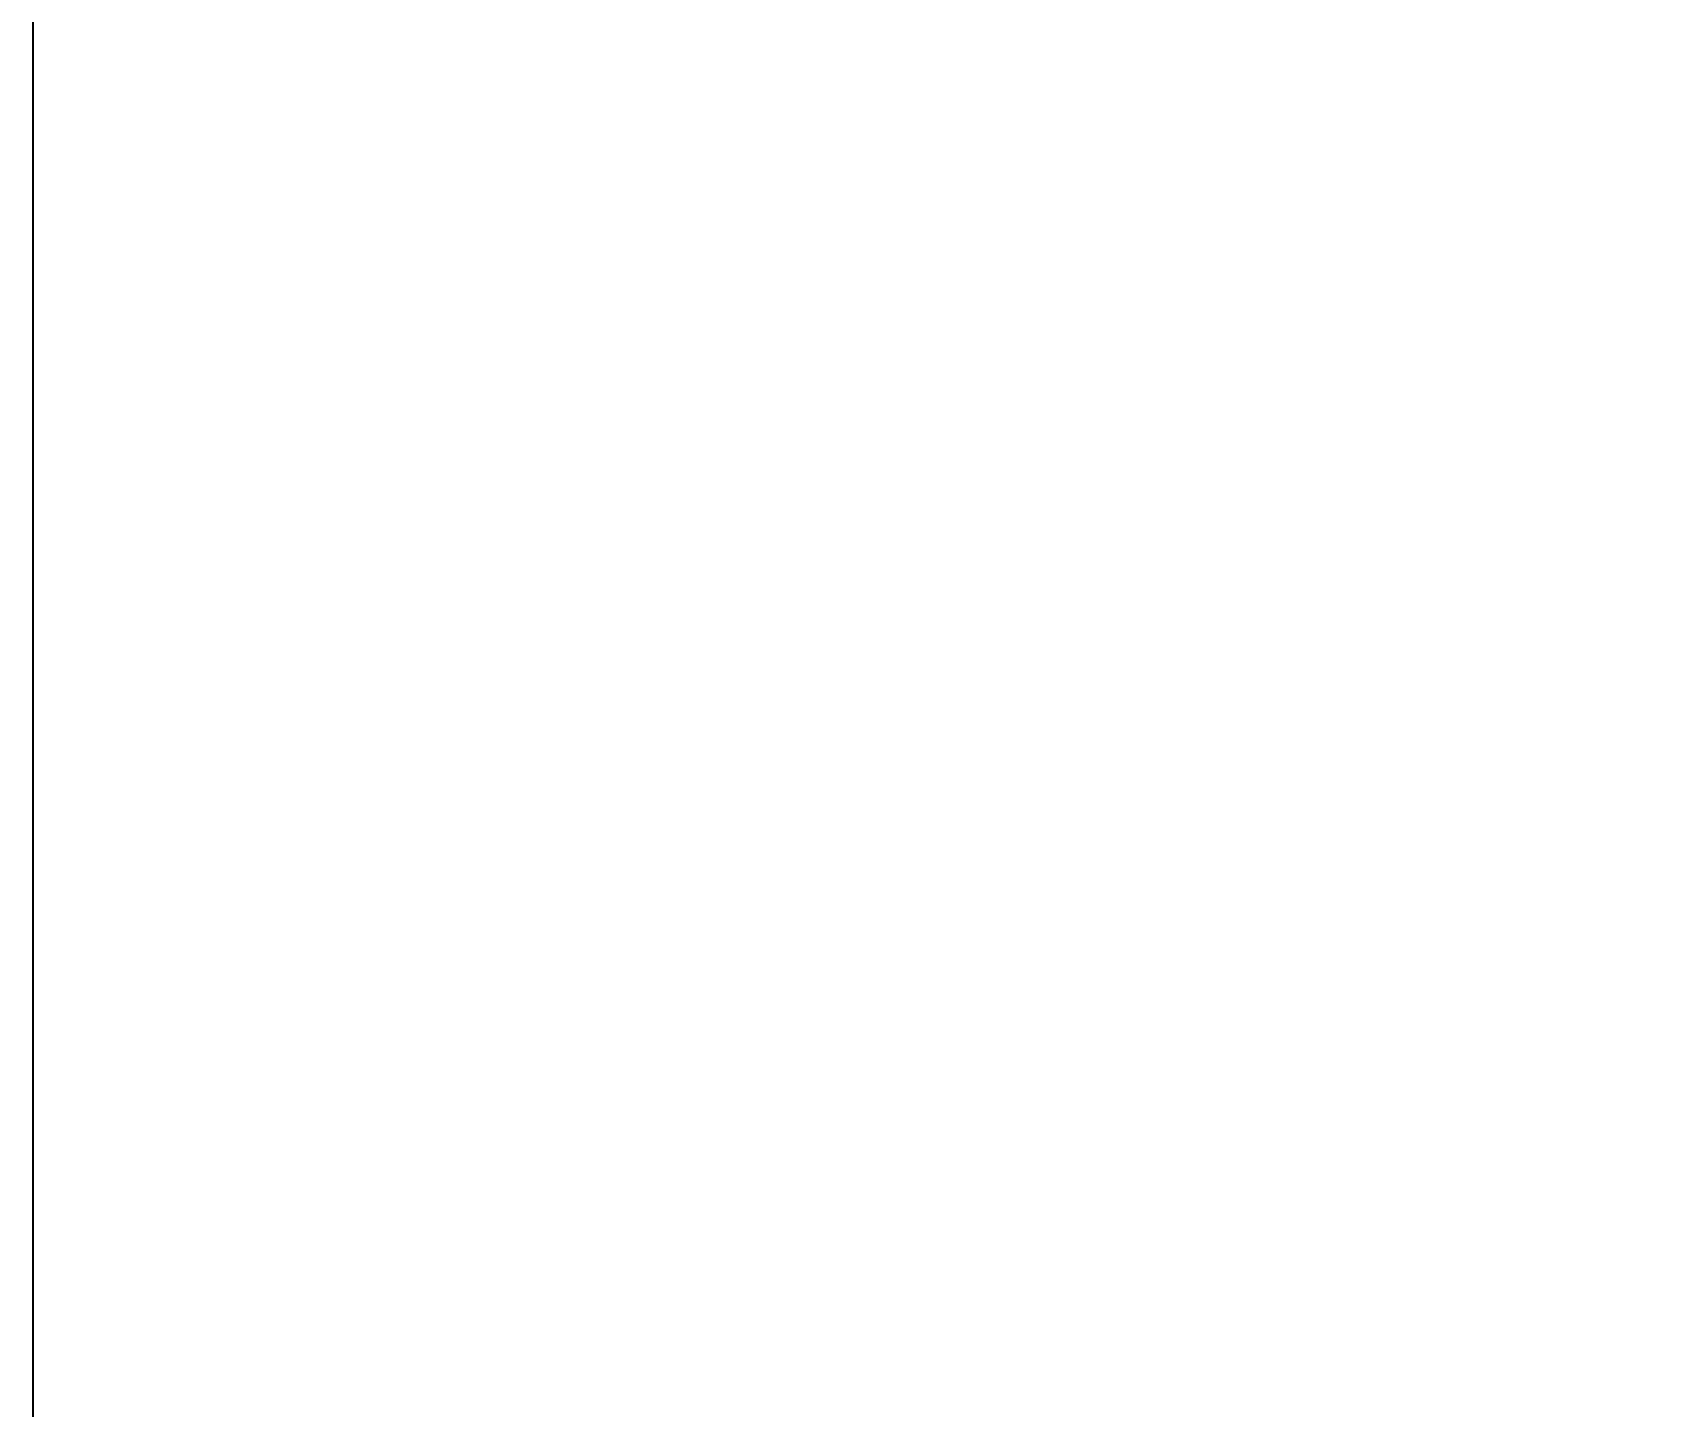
# Model space of a CAD drawing. Extents: x 0 to 420, y 0 to 297.
# Drawn here: x 110.81 to 131.27, y 174.7 to 191.84 of the extents above; entities that cross this region are included whole.
import ezdxf

# ---------------------------------------------------------------- set-up
doc = ezdxf.new("R2010")
doc.units = 0
doc.header["$LTSCALE"] = 23.1
doc.layers.add('10000_FRONT', color=7, linetype='CONTINUOUS')
doc.layers.add('10100_DIM_FRONT', color=7, linetype='CONTINUOUS')
doc.styles.get("Standard").update_dxf_attribs({"font": 'txt', "width": 0.8})
doc.dimstyles.new('DIMSTYLE_1', dxfattribs={"dimtxt": 3.5, "dimasz": 3.5, "dimexe": 0.18, "dimexo": 0.0625, "dimgap": 0.09, "dimtad": 1, "dimtxsty": 'STANDARD', "dimcen": 0.09, "dimazin": 3, "dimtp": 0.05, "dimtm": 0.05, "dimtfac": 1, "dimtofl": 0, "dimtmove": 0, "dimatfit": 3, "dimtolj": 1})

# ---------------------------------------------------------------- blocks, each defined once
blk = doc.blocks.new('*D1')
at = {"layer": '10100_DIM_FRONT', "linetype": 'CONTINUOUS'}
for p, q in [((110.808052, 190.739389), (110.808052, 134.086548)), ((146.308052, 190.739389), (146.308052, 134.086548)), ((110.808052, 136.086548), (128.558052, 136.086548)), ((146.308052, 136.086548), (128.558052, 136.086548))]:
    blk.add_line(p, q, dxfattribs=at)
for points in [[(114.308052, 136.586548), (110.808052, 136.086548), (114.308052, 135.586548)], [(142.808052, 135.586548), (146.308052, 136.086548), (142.808052, 136.586548)]]:
    blk.add_solid(points, dxfattribs=at)
at = {"layer": '10100_DIM_FRONT', "linetype": 'CONTINUOUS', "width": 0.678571}
blk.add_text('35,5', height=3.5, dxfattribs=at).set_placement((124.727394, 136.961548))

msp = doc.modelspace()

# ---------------------------------------------------------------- linework, layer by layer
at = {"layer": '10000_FRONT', "color": 7, "linetype": 'CONTINUOUS'}
msp.add_line((110.808, 235.74), (110.808, 145.74), dxfattribs=at)

# ---------------------------------------------------------------- dimensions: what is measured, and where the dimension line sits
at = {"layer": '10100_DIM_FRONT', "linetype": 'CONTINUOUS'}
dim = msp.add_linear_dim(base=(146.308, 136.087), p1=(110.808, 190.739), p2=(146.308, 190.739), text='35,5', dimstyle='DIMSTYLE_1', dxfattribs=at)
dim.commit()
dim.dimension.update_dxf_attribs({"geometry": '*D1', "text_midpoint": (129.477, 138.712), "dimtype": 160})

doc.saveas('drawing.dxf')
